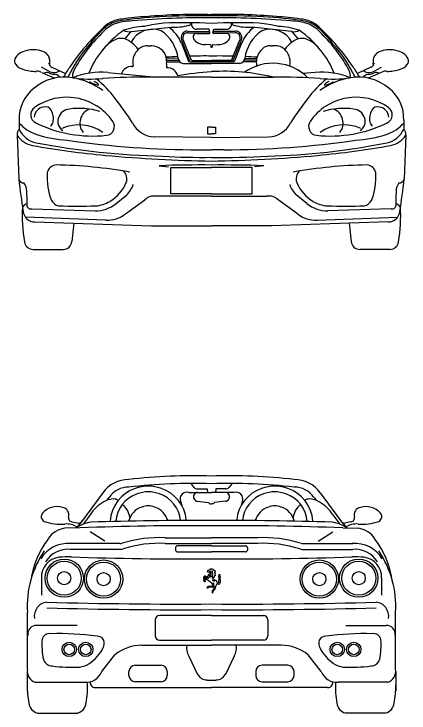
# Model space of a CAD drawing. Header units: millimetres. Extents: x 0 to 813, y -31 to 138.
# Drawn here: x 731.3 to 812.9, y -31.3 to 113 of the extents above; entities that cross this region are included whole.
import ezdxf

# ---------------------------------------------------------------- set-up
doc = ezdxf.new("R2010")
doc.units = ezdxf.units.MM

# ---------------------------------------------------------------- blocks, each defined once
blk = doc.blocks.new('Modena Spyder-frente')
for p, q in [((334.42, 13.69), (342.53, 14.55)), ((367.47, 13.69), (359.35, 14.55)), ((346.06, 13.37), (350.62, 13.35)), ((346.13, 13.7), (350.58, 13.67)), ((350.48, 14.14), (347.92, 14.14)), ((348.02, 13.26), (350.48, 13.26)), ((350.63, 13.45), (350.48, 14.14)), ((351.25, 13.45), (351.4, 14.14)), ((355.82, 13.37), (351.26, 13.35)), ((355.75, 13.7), (351.3, 13.67)), ((351.4, 14.14), (353.96, 14.14)), ((353.86, 13.26), (351.4, 13.26)), ((346.82, 7.66), (345.25, 11.62)), ((355.07, 7.66), (356.63, 11.62)), ((337.68, 10.68), (338.43, 10.68)), ((338.6, 10.68), (338.43, 10.68)), ((344.72, 11.28), (346.21, 7.53)), ((346.5, 7.54), (344.99, 11.41)), ((350.63, 10.94), (349.71, 10.97)), ((350.78, 10.81), (350.83, 10.46)), ((350.83, 10.46), (351.05, 10.46)), ((351.1, 10.81), (351.05, 10.46)), ((351.25, 10.94), (352.18, 10.97)), ((355.38, 7.54), (356.9, 11.41)), ((357.17, 11.28), (355.68, 7.53)), ((363.19, 10.72), (363.46, 10.68)), ((364.21, 10.68), (363.46, 10.68)), ((344.06, 8.13), (341.62, 8.08)), ((341.68, 7.73), (344.2, 7.73)), ((341.7, 7.43), (344.41, 7.43)), ((346.35, 7.43), (350.94, 7.43)), ((346.82, 7.66), (350.94, 7.66)), ((355.07, 7.66), (350.94, 7.66)), ((355.54, 7.43), (350.94, 7.43)), ((360.18, 7.43), (357.47, 7.43)), ((360.2, 7.73), (357.69, 7.73)), ((357.83, 8.13), (360.26, 8.08)), ((317.34, 5.48), (315.84, 6.27)), ((318.01, 6.31), (320.8, 4.97)), ((341.68, 6.96), (341.68, 6.18)), ((345.09, 7.06), (350.94, 7.06)), ((356.8, 7.06), (350.94, 7.06)), ((360.2, 6.96), (360.2, 6.43)), ((383.87, 6.31), (381.08, 4.97)), ((384.54, 5.48), (386.04, 6.27)), ((315.89, 5.19), (318.61, 4.06)), ((329.53, 5.18), (339.68, 4.24)), ((372.35, 5.18), (369.75, 4.97)), ((386, 5.19), (383.28, 4.06)), ((350.94, 4.24), (338.16, 4.24)), ((350.94, 4.24), (363.72, 4.24)), ((311.27, -4.61), (311.27, -6.55)), ((390.62, -4.61), (390.62, -6.55)), ((310.82, -7.72), (311.14, -16.84)), ((350.94, -8.21), (339.15, -8.06)), ((350.94, -8.21), (362.73, -8.06)), ((391.06, -7.72), (390.74, -16.84)), ((348.41, -10.75), (350.94, -10.75)), ((353.48, -10.75), (350.94, -10.75)), ((340.14, -14.04), (342.04, -14.27)), ((361.75, -14.04), (359.84, -14.27)), ((331.24, -21.83), (333.45, -20.05)), ((370.65, -21.83), (368.43, -20.05)), ((333.19, -23.95), (337.18, -21.09)), ((350.94, -20.33), (339.55, -20.33)), ((350.94, -20.33), (362.34, -20.33)), ((368.7, -23.95), (364.7, -21.09)), ((313.85, -22.94), (326.91, -23.34)), ((388.03, -22.94), (374.98, -23.34)), ((329.13, -25.28), (312.55, -24.69)), ((314.42, -25.66), (338.58, -26.48)), ((322.5, -25.93), (322.13, -29.66)), ((387.47, -25.66), (363.31, -26.48)), ((372.76, -25.28), (389.34, -24.69)), ((379.39, -25.93), (379.76, -29.66)), ((338.58, -26.48), (350.94, -26.48)), ((363.31, -26.48), (350.94, -26.48)), ((314.12, -31.31), (320.31, -31.31)), ((387.77, -31.31), (381.58, -31.31))]:
    blk.add_line(p, q)
for points in [[(350.94, -6.09), (350.1, -6.09), (350.1, -7.48), (350.94, -7.48)], [(350.94, -6.09), (351.79, -6.09), (351.79, -7.48), (350.94, -7.48)], [(350.94, -19.83), (342.52, -19.83), (342.52, -14.38), (350.94, -14.38)], [(350.94, -19.83), (359.36, -19.83), (359.36, -14.38), (350.94, -14.38)]]:
    blk.add_lwpolyline(points)
for centre, radius, start, end in [((332.9, 10.16), 6.09, 92.9893, 133.5436), ((344.26, -63.76), 80.54, 92.9004, 98.7447), ((338.87, -21.63), 38.39, 91.9877, 99.4266), ((349, -145.22), 161.72, 89.3119, 95.1093), ((347.6, -92.95), 110.14, 88.2615, 95.2438), ((348.53, -134.23), 151.14, 89.0848, 93.1647), ((354.4, -90.36), 107.56, 84.6935, 91.8439), ((353.49, -129.34), 146.25, 86.7828, 90.9991), ((353.03, -142.04), 158.53, 84.8397, 90.7534), ((357.63, -63.76), 80.54, 81.2553, 87.0996), ((363.02, -21.63), 38.39, 80.5734, 88.0123), ((368.99, 10.16), 6.09, 46.4564, 87.0107), ((362.96, -21.7), 49.89, 133.3686, 145.7588), ((345.34, -3.82), 24.55, 131.8229, 143.0609), ((334.55, 7.63), 8.45, 116.6498, 138.5449), ((332.71, 10.25), 5.64, 97.091, 131.5344), ((334.92, 2.66), 13.19, 91.3758, 108.3442), ((337.91, -1.51), 16.26, 92.8615, 108.1149), ((345.78, -25.76), 41.41, 96.4848, 102.0959), ((345.51, -76.97), 92.46, 86.6301, 92.7324), ((338.04, 8.58), 7.2, 22.0074, 55.5287), ((343.16, 26.65), 12.11, 267.0193, 284.8319), ((346.21, 15.45), 0.518, 276.582, 2.8982), ((347.86, 15.2), 1.06, 164.838, 273.4332), ((356.46, -73.71), 89.2, 87.2181, 93.5438), ((354.03, 15.2), 1.06, 266.5668, 15.162), ((355.68, 15.45), 0.518, 177.1018, 263.418), ((358.72, 26.65), 12.11, 255.1681, 272.9807), ((363.85, 8.58), 7.2, 124.4713, 157.9926), ((356.11, -25.76), 41.41, 77.9041, 83.5152), ((363.97, -1.51), 16.26, 71.8851, 87.1385), ((366.97, 2.66), 13.19, 71.6558, 88.6242), ((369.17, 10.25), 5.64, 48.4656, 82.909), ((367.33, 7.63), 8.45, 41.4551, 63.3502), ((356.54, -3.82), 24.55, 36.9391, 48.1771), ((338.92, -21.7), 49.89, 34.2412, 46.6314), ((350.64, -9.52), 31.94, 134.5893, 151.7381), ((345.39, -3.81), 21.74, 125.2152, 141.4774), ((333.92, 15.6), 1.97, 237.3491, 284.5826), ((348.97, -0.68), 20.46, 135.3573, 141.3415), ((338.81, 9.07), 5.06, 69.6418, 152.0746), ((336, 7.1), 8.13, 7.2324, 55.7175), ((346.15, 12.33), 1.48, 123.7449, 218.4832), ((346.15, 12.33), 1.15, 123.7449, 218.4832), ((345.9, 12.62), 1.1, 77.6672, 121.2463), ((345.9, 12.62), 0.768, 77.6672, 121.2463), ((347.86, 12.58), 0.704, 76.6627, 165.2345), ((350.48, 13.42), 0.152, 270, 12.1018), ((351.4, 13.42), 0.152, 167.8982, 270), ((354.03, 12.58), 0.704, 14.7655, 103.3373), ((355.99, 12.62), 1.1, 58.7537, 102.3328), ((355.99, 12.62), 0.768, 58.7537, 102.3328), ((355.74, 12.33), 1.15, 321.5168, 56.2551), ((355.74, 12.33), 1.48, 321.5168, 56.2551), ((365.89, 7.1), 8.13, 124.2825, 172.7676), ((363.07, 9.07), 5.06, 27.9254, 110.3582), ((367.97, 15.6), 1.97, 255.4174, 302.6509), ((352.91, -0.68), 20.46, 38.6585, 44.6427), ((356.5, -3.81), 21.74, 38.5226, 54.7848), ((351.24, -9.52), 31.94, 28.2619, 45.4107), ((333.96, 5.72), 6.87, 110.9832, 144.372), ((332.48, 8.14), 4.11, 85.7935, 103.7281), ((330.76, 6.36), 6.22, 35.354, 71.0146), ((348.22, 12.54), 1.06, 168.3955, 237.6067), ((349.52, 13.88), 2.91, 230.016, 273.6989), ((352.36, 13.88), 2.91, 266.3011, 309.984), ((353.66, 12.54), 1.06, 302.3933, 11.6045), ((371.13, 6.36), 6.22, 108.9854, 144.646), ((369.4, 8.14), 4.11, 76.2719, 94.2065), ((367.92, 5.72), 6.87, 35.628, 69.0168), ((347.68, -8.34), 29.22, 138.7264, 154.5215), ((337.52, 8.38), 2.3, 86.0208, 145.4909), ((338.66, 7.68), 3, 12.9343, 91.1451), ((350.63, 10.79), 0.152, 8.8256, 88.1535), ((351.26, 10.79), 0.152, 91.8465, 171.1744), ((363.03, 8.42), 2.3, 86.0208, 145.4909), ((364.37, 8.38), 2.3, 34.5091, 93.9792), ((354.2, -8.34), 29.22, 25.4785, 41.2736), ((313.27, 6.37), 3.36, 99.4455, 150.6411), ((314.19, 4.65), 5.25, 70.7087, 106.3174), ((315.45, 7.51), 2.15, 19.5322, 77.0429), ((339.42, 0.05), 14.67, 138.7718, 160.1172), ((338.15, 7.31), 3.48, 136.769, 191.8333), ((363.66, 7.34), 3.48, 136.769, 186.3405), ((363.73, 7.31), 3.48, 348.1667, 43.231), ((362.47, 0.05), 14.67, 19.8828, 41.2282), ((386.44, 7.51), 2.15, 102.9571, 160.4678), ((387.69, 4.65), 5.25, 73.6826, 109.2913), ((388.62, 6.37), 3.36, 29.3589, 80.5545), ((311.32, 7.59), 1.07, 156.3492, 223.912), ((313.66, 7.21), 3.94, 352.1554, 14.9987), ((349.42, -103.8), 112.41, 92.7836, 94.0129), ((337.12, 7.33), 4.57, 355.2926, 12.9343), ((345.34, 8.34), 1.3, 189.5677, 258.7187), ((346.35, 7.58), 0.152, 201.6427, 270), ((349.42, -103.8), 112.41, 89.2254, 91.5098), ((352.58, -95.35), 103.96, 88.43, 90.9), ((355.54, 7.58), 0.152, 270, 338.3573), ((356.54, 8.34), 1.3, 281.2813, 350.4323), ((352.46, -103.8), 112.41, 85.9871, 87.2164), ((388.22, 7.21), 3.94, 165.0013, 187.8446), ((390.57, 7.59), 1.07, 316.088, 23.6508), ((312.48, 8.2), 2.35, 214.9085, 258.5018), ((314.59, 12.93), 7.49, 249.82, 271.2665), ((318.63, 7.54), 1.38, 194.8592, 243.1564), ((335.42, -3.55), 16.92, 144.0938, 152.5246), ((334.38, 4.29), 2.13, 84.5235, 163.5163), ((334.6, 6.56), 0.152, 264.5235, 11.8333), ((341.88, 4.05), 2.13, 11.66, 95.4765), ((363.62, -3.19), 10.29, 45.2547, 124.5259), ((366.54, 6.56), 0.152, 168.1667, 177.716), ((366.46, -3.55), 16.92, 27.4754, 35.9062), ((383.25, 7.54), 1.38, 296.8436, 345.1408), ((387.29, 12.93), 7.49, 268.7335, 290.18), ((389.41, 8.2), 2.35, 281.4982, 325.0915), ((314.97, 3.92), 1.56, 54.2197, 104.0238), ((317.03, 4.15), 1.05, 72.6203, 127.5622), ((318.4, 7.22), 2.04, 238.968, 305.3112), ((318.85, 8.38), 3.57, 245.0121, 271.2245), ((313.14, -3.61), 10.22, 50.011, 55.4834), ((324.54, 4.56), 2.28, 152.7362, 191.4401), ((328.1, -10.01), 15.26, 84.6076, 112.3109), ((354.1, -48.68), 54.12, 93.3495, 100.7895), ((353.45, -37.93), 43.38, 76.4746, 93.3162), ((373.79, -10.01), 15.26, 67.6891, 95.3924), ((377.34, 4.56), 2.28, 348.5599, 27.2638), ((388.75, -3.61), 10.22, 124.5166, 129.989), ((383.49, 7.22), 2.04, 234.6888, 301.032), ((383.03, 8.38), 3.57, 268.7755, 294.9879), ((384.85, 4.15), 1.05, 52.4378, 107.3797), ((386.91, 3.92), 1.56, 75.9762, 125.7803), ((320.57, -5.34), 9.6, 79.6239, 130.6876), ((319.6, -11.12), 15.46, 54.66, 79.9401), ((325.9, 29.09), 25.25, 261.8206, 275.867), ((328.78, 8.38), 5.89, 239.2749, 258.0045), ((325.86, 1.13), 2.37, 42.4013, 68.5941), ((312.4, -14.07), 23.27, 36.634, 50.4975), ((336.59, -117.89), 122.13, 89.264, 93.8097), ((365.29, -117.89), 122.13, 86.1903, 90.736), ((389.48, -14.07), 23.27, 129.5025, 143.366), ((382.28, -11.12), 15.46, 100.0599, 125.34), ((375.99, 29.09), 25.25, 264.133, 278.1794), ((376.02, 1.13), 2.37, 111.4059, 137.5987), ((373.11, 8.38), 5.89, 281.9955, 300.7251), ((381.31, -5.34), 9.6, 49.3124, 100.3761), ((319.03, -4.24), 7.78, 127.3517, 182.6959), ((327.57, 2.68), 0.061, 258.0045, 42.4013), ((374.32, 2.68), 0.061, 137.5987, 281.9955), ((382.85, -4.24), 7.78, 357.3041, 52.6483), ((321.09, -11.42), 11.51, 34.5169, 125.5629), ((380.79, -11.42), 11.51, 54.4371, 145.4831), ((277.98, -41.85), 67.49, 32.9119, 38.1201), ((423.91, -41.85), 67.49, 141.8799, 147.0881), ((315.46, -3.55), 1.83, 125.5629, 243.9874), ((316.53, -4.1), 2.17, 97.0459, 177.3988), ((316.73, -3.13), 1.27, 25.254, 111.4376), ((314.7, -4.32), 3.61, 348.9174, 28.6636), ((321.8, -4.9), 2.56, 93.9876, 163.0267), ((323.59, -17.28), 15.07, 73.2982, 97.4796), ((326.9, -5.25), 3.12, 112.4142, 217.6401), ((378.3, -17.28), 15.07, 82.5204, 106.7018), ((374.99, -5.25), 3.12, 322.3599, 67.5858), ((380.08, -4.9), 2.56, 16.9733, 86.0124), ((387.18, -4.32), 3.61, 151.3364, 191.0826), ((385.16, -3.13), 1.27, 68.5624, 154.746), ((385.36, -4.1), 2.17, 2.6012, 82.9541), ((386.42, -3.55), 1.83, 296.0126, 54.4371), ((321.31, -4.93), 2.11, 158.3723, 239.9694), ((380.57, -4.93), 2.11, 300.0306, 21.6277), ((317.21, 0), 7.93, 221.4352, 251.5357), ((326.42, 18.9), 26.81, 243.9874, 276.0924), ((316.57, -4.51), 1.75, 310.8723, 343.1575), ((323.56, -14.26), 8.65, 54.9409, 113.7335), ((329.07, -5.94), 1.83, 276.0924, 34.5169), ((339.15, -3.08), 4.98, 204.9621, 270), ((362.73, -3.08), 4.98, 270, 335.0379), ((372.81, -5.94), 1.83, 145.4831, 263.9076), ((375.46, 18.9), 26.81, 263.9076, 296.0126), ((378.32, -14.26), 8.65, 66.2665, 125.0591), ((385.31, -4.51), 1.75, 196.8425, 229.1277), ((384.68, 0), 7.93, 288.4643, 318.5648), ((311.95, -7.48), 1.15, 126.2542, 192.1786), ((315.79, -4.4), 5.01, 205.3962, 258.3062), ((386.09, -4.4), 5.01, 281.6938, 334.6038), ((389.94, -7.48), 1.15, 347.8214, 53.7458), ((314.85, -5.22), 4.74, 211.8211, 259.5263), ((322.27, 14.35), 23.14, 250.8984, 267.4482), ((379.61, 14.35), 23.14, 272.5518, 289.1016), ((387.04, -5.22), 4.74, 280.4737, 328.1789), ((348.26, 186.99), 199.83, 260.1239, 264.4853), ((344.49, 146.9), 159.01, 259.2294, 268.6843), ((348.25, 174.58), 185.33, 261.6213, 270.0496), ((353.64, 174.58), 185.33, 269.9504, 278.3787), ((359.1, 129.36), 141.46, 271.3969, 281.4215), ((353.63, 186.99), 199.83, 275.5147, 279.8761), ((356.93, 303.47), 316.61, 264.9496, 268.9168), ((349.18, 123.08), 135.4, 266.4704, 270.7477), ((345.17, 298.7), 311.85, 271.061, 275.0889), ((353.12, 160.86), 173.19, 269.2807, 273.1208), ((318.93, -15.78), 1.9, 92.3826, 174.3099), ((317.1, -110.95), 97.09, 79.9441, 88.967), ((348.83, -258.51), 244.62, 89.5041, 92.0354), ((353.2, -250.63), 236.74, 87.931, 90.5466), ((384.78, -110.95), 97.09, 91.033, 100.0559), ((382.95, -15.78), 1.9, 5.6901, 87.6174), ((329.43, -16.53), 12.42, 175.6658, 202.0432), ((331.27, -16.75), 2.21, 340.0374, 46.6625), ((370.61, -16.75), 2.21, 133.3375, 199.9626), ((372.46, -16.53), 12.42, 337.9568, 4.3342), ((587.48, 18.15), 278.54, 187.2171, 188.6007), ((312.24, -16.44), 1.17, 200.1042, 270.0622), ((389.64, -16.44), 1.17, 269.9378, 339.8958), ((114.41, 18.15), 278.54, 351.3993, 352.7829), ((310.19, -19.24), 2.62, 358.3199, 38.5706), ((325.56, -14.17), 8.48, 301.5783, 336.8605), ((329.09, -15.8), 6.09, 315.7161, 339.4281), ((372.79, -15.8), 6.09, 200.5719, 224.2839), ((376.33, -14.17), 8.48, 203.1395, 238.4217), ((391.69, -19.24), 2.62, 141.4294, 181.6801), ((280.89, -21.51), 32, 358.4663, 3.9222), ((420.99, -21.51), 32, 176.0778, 181.5337), ((319.92, -20.14), 2.27, 207.7535, 255.6133), ((326.42, -15.25), 7.11, 274.7275, 300.1807), ((339.09, -22.98), 2.68, 80.2043, 135.4028), ((362.79, -22.98), 2.68, 44.5972, 99.7957), ((375.46, -15.25), 7.11, 239.8193, 265.2725), ((381.96, -20.14), 2.27, 284.3867, 332.2465), ((346.94, -24.27), 35.06, 177.1208, 189.0212), ((312.94, -22.97), 1.02, 93.1432, 211.2451), ((313.62, -22.21), 0.761, 191.5116, 287.7516), ((323.18, 179.71), 202.08, 268.9152, 271.0848), ((327.06, -16.83), 6.52, 268.6228, 309.8171), ((374.82, -16.83), 6.52, 230.1829, 271.3772), ((378.7, 179.71), 202.08, 268.9152, 271.0848), ((388.26, -22.21), 0.761, 252.2484, 348.4884), ((388.94, -22.97), 1.02, 328.7549, 86.8568), ((354.94, -24.27), 35.06, 350.9788, 2.8792), ((314.5, -23.22), 2.44, 186.757, 268.1163), ((329.5, -19.55), 5.74, 266.3282, 309.9834), ((372.39, -19.55), 5.74, 230.0166, 273.6718), ((387.39, -23.22), 2.44, 271.8837, 353.243), ((314.12, -29.48), 1.83, 189.0212, 270), ((320.31, -29.48), 1.83, 270, 354.286), ((381.58, -29.48), 1.83, 185.714, 270), ((387.77, -29.48), 1.83, 270, 350.9788)]:
    blk.add_arc(centre, radius, start, end)
blk = doc.blocks.new('Modena Spyder-trasera')
for p, q in [((444.28, 16.08), (444.91, 15.28)), ((452.77, 16.08), (452.13, 15.28)), ((445.59, 14.95), (447.64, 14.95)), ((447.64, 14.95), (447.72, 14.23)), ((449.41, 14.95), (449.33, 14.23)), ((451.46, 14.95), (449.41, 14.95)), ((426.08, 14.12), (421.89, 8.43)), ((427.35, 13.18), (426.93, 12.61)), ((443.84, 14.23), (445.66, 14.23)), ((445.66, 14.23), (448.52, 14.23)), ((451.39, 14.23), (448.52, 14.23)), ((453.21, 14.23), (451.39, 14.23)), ((469.7, 13.18), (470.12, 12.61)), ((470.97, 14.12), (475.15, 8.43)), ((428.87, 12.82), (429.29, 12.61)), ((442.1, 12.45), (442.38, 11.53)), ((444.89, 12.98), (444.93, 12.89)), ((445.61, 12.42), (447.88, 12.17)), ((447.88, 12.17), (448.16, 11.88)), ((448.16, 11.88), (448.52, 11.88)), ((448.88, 11.88), (448.52, 11.88)), ((449.17, 12.17), (448.88, 11.88)), ((451.44, 12.42), (449.17, 12.17)), ((452.16, 12.98), (452.12, 12.89)), ((454.95, 12.45), (454.67, 11.53)), ((468.17, 12.82), (467.76, 12.61)), ((423.47, 9.62), (422.01, 7.65)), ((473.58, 9.62), (475.04, 7.65)), ((419.7, 8.16), (420.84, 7.93)), ((421.89, 8.43), (420.56, 6.89)), ((475.15, 8.43), (476.49, 6.89)), ((477.35, 8.16), (476.2, 7.93)), ((421.44, 6.92), (418.23, 6.83)), ((426.49, 4.17), (423.46, 6.09)), ((470.56, 4.17), (473.59, 6.09)), ((475.61, 6.92), (478.82, 6.83)), ((438.94, 4.89), (448.52, 4.89)), ((458.1, 4.89), (448.52, 4.89)), ((429.61, 3.66), (419.36, 3.66)), ((438.94, 3.71), (448.52, 3.71)), ((448.52, 3.23), (441.51, 3.23)), ((458.1, 3.71), (448.52, 3.71)), ((448.52, 3.23), (455.54, 3.23)), ((467.44, 3.66), (477.68, 3.66)), ((429.79, 2.48), (419.36, 2.48)), ((441.08, 2.8), (441.08, 2.4)), ((441.51, 1.97), (448.52, 1.97)), ((455.54, 1.97), (448.52, 1.97)), ((455.97, 2.8), (455.97, 2.4)), ((467.26, 2.48), (477.68, 2.48)), ((447.68, -1.97), (447.64, -2.11)), ((447.64, -2.11), (447.7, -2.18)), ((447.7, -1.91), (447.68, -1.97)), ((447.89, -1.84), (447.7, -1.91)), ((447.7, -2.18), (447.74, -2.24)), ((447.74, -2.24), (447.83, -2.18)), ((447.87, -2.86), (447.74, -2.96)), ((447.83, -2.18), (447.95, -2.16)), ((447.99, -2.73), (447.87, -2.86)), ((447.89, -1.84), (448.25, -1.68)), ((447.95, -2.16), (448.11, -2.16)), ((448.1, -2.58), (447.99, -2.73)), ((448.18, -2.43), (448.1, -2.58)), ((448.11, -2.16), (448.15, -2.17)), ((448.26, -2.2), (448.18, -2.43)), ((448.25, -1.48), (448.22, -1.6)), ((448.22, -1.6), (448.24, -1.69)), ((448.25, -1.48), (448.3, -1.65)), ((448.25, -1.68), (448.31, -1.67)), ((448.34, -1.47), (448.3, -1.65)), ((448.3, -1.65), (448.33, -1.7)), ((448.34, -1.47), (448.37, -1.58)), ((448.43, -1.61), (448.35, -1.64)), ((448.37, -1.58), (448.36, -1.65)), ((448.36, -1.65), (448.37, -1.7)), ((448.57, -1.61), (448.43, -1.61)), ((448.68, -1.64), (448.57, -1.61)), ((448.8, -1.66), (448.68, -1.64)), ((448.94, -1.7), (448.8, -1.66)), ((448.86, -1.75), (448.94, -1.7)), ((448.95, -1.81), (448.86, -1.75)), ((449.09, -1.8), (448.95, -1.81)), ((449.09, -1.8), (449.05, -1.9)), ((449.05, -1.9), (449.19, -1.96)), ((449.26, -2.17), (449.14, -2.22)), ((449.14, -2.22), (449.14, -2.29)), ((449.14, -2.29), (449.22, -2.33)), ((449.19, -2.05), (449.16, -2.09)), ((449.16, -2.09), (449.2, -2.11)), ((449.19, -1.96), (449.32, -2)), ((449.26, -2.04), (449.19, -2.05)), ((449.19, -2.05), (449.19, -2.05)), ((449.24, -2.52), (449.19, -2.57)), ((449.19, -2.57), (449.21, -2.6)), ((449.2, -2.11), (449.25, -2.13)), ((449.21, -2.6), (449.2, -2.74)), ((449.2, -2.74), (449.24, -2.78)), ((449.2, -2.74), (449.2, -2.74)), ((449.21, -2.6), (449.21, -2.6)), ((449.22, -2.33), (449.26, -2.38)), ((449.26, -2.44), (449.24, -2.52)), ((449.24, -2.78), (449.3, -2.86)), ((449.25, -2.13), (449.26, -2.17)), ((449.32, -2), (449.26, -2.04)), ((449.26, -2.38), (449.26, -2.44)), ((449.3, -2.86), (449.28, -2.96)), ((450.02, -3.06), (450.08, -2.74)), ((450.08, -2.74), (450.26, -2.7)), ((450.29, -2.84), (450.2, -2.94)), ((450.26, -2.7), (450.29, -2.84)), ((413.41, -3.47), (413.41, -6.95)), ((446.9, -3.28), (446.86, -3.45)), ((446.86, -3.45), (446.91, -3.52)), ((447.18, -2.98), (446.9, -3.28)), ((446.91, -3.52), (446.9, -3.96)), ((446.9, -3.96), (447.05, -4.2)), ((447.56, -3.57), (446.91, -3.52)), ((447.2, -3.23), (446.98, -3.41)), ((446.98, -3.41), (447.07, -3.53)), ((447.2, -4.22), (447.05, -4.2)), ((447.07, -3.7), (447.07, -3.95)), ((447.72, -3.9), (447.07, -3.7)), ((447.07, -3.95), (447.12, -4.02)), ((447.12, -4.02), (447.23, -4.01)), ((447.6, -3.25), (447.18, -2.98)), ((447.2, -3.23), (447.57, -3.49)), ((447.25, -4.12), (447.2, -4.22)), ((447.23, -4.01), (447.25, -4.12)), ((447.58, -3.4), (447.56, -3.57)), ((447.56, -3.57), (447.62, -3.69)), ((447.61, -3.24), (447.58, -3.4)), ((447.67, -3.1), (447.61, -3.24)), ((447.74, -2.96), (447.67, -3.1)), ((447.74, -3.9), (447.91, -3.91)), ((448.85, -3.43), (448.77, -3.48)), ((448.86, -3.33), (448.85, -3.38)), ((448.85, -3.38), (448.85, -3.43)), ((448.99, -3.31), (448.86, -3.33)), ((449.11, -3.22), (448.99, -3.31)), ((449.15, -3.01), (449.08, -3.05)), ((449.08, -3.05), (449.1, -3.16)), ((449.1, -3.16), (449.11, -3.22)), ((449.28, -2.96), (449.15, -3.01)), ((450.1, -3.57), (450.02, -3.06)), ((450.06, -4.2), (450.1, -3.57)), ((450.2, -2.94), (450.28, -3.18)), ((450.32, -4.3), (450.25, -4.51)), ((450.29, -3.42), (450.27, -3.53)), ((450.27, -3.53), (450.31, -3.67)), ((450.28, -3.18), (450.29, -3.42)), ((450.31, -3.67), (450.31, -3.84)), ((450.31, -3.84), (450.32, -4.3)), ((483.63, -3.47), (483.63, -6.95)), ((447.71, -5.29), (447.57, -5.43)), ((447.57, -5.43), (447.81, -5.5)), ((447.87, -5.16), (447.71, -5.29)), ((447.89, -5.3), (447.79, -5.37)), ((447.81, -5.5), (447.79, -5.37)), ((448.62, -5.22), (447.87, -5.16)), ((448.76, -5.36), (447.89, -5.3)), ((448.6, -4.57), (448.59, -4.41)), ((448.6, -4.57), (448.76, -5.1)), ((448.76, -5.1), (448.62, -5.22)), ((449.15, -5.49), (448.68, -6.07)), ((449.01, -5.15), (448.76, -5.36)), ((449.38, -5.48), (448.85, -6.06)), ((449.17, -5.39), (449.15, -5.49)), ((449.38, -5.48), (449.37, -5.34)), ((449.77, -4.72), (449.68, -4.67)), ((450.04, -4.79), (449.77, -4.72)), ((450.17, -4.66), (450.04, -4.79)), ((450.25, -4.51), (450.17, -4.66)), ((448.68, -6.35), (448.63, -6.48)), ((448.63, -6.48), (448.88, -6.46)), ((448.68, -6.07), (448.68, -6.35)), ((448.85, -6.06), (448.83, -6.37)), ((448.88, -6.46), (448.83, -6.37)), ((410.53, -22.33), (410.53, -10.48)), ((448.52, -11.18), (437.76, -11.18)), ((448.52, -11.18), (459.29, -11.18)), ((486.51, -22.33), (486.51, -10.48)), ((436.9, -12.04), (436.9, -15.38)), ((460.15, -12.04), (460.15, -15.38)), ((412.32, -13.21), (412.32, -13.21)), ((420.82, -13.21), (412.45, -13.21)), ((476.23, -13.21), (484.59, -13.21)), ((484.73, -13.21), (484.73, -13.21)), ((434.15, -17.3), (448.52, -17.3)), ((437.76, -16.24), (448.52, -16.24)), ((459.29, -16.24), (448.52, -16.24)), ((462.9, -17.3), (448.52, -17.3)), ((425.86, -22.75), (428.58, -19.29)), ((443.86, -19.56), (445.66, -23.33)), ((453.19, -19.56), (451.39, -23.33)), ((471.19, -22.75), (468.46, -19.29)), ((432.76, -21.46), (438.1, -21.46)), ((464.29, -21.46), (458.95, -21.46)), ((410.5, -22.73), (410.5, -26.78)), ((431.46, -23.55), (431.46, -22.75)), ((439.39, -22.75), (439.39, -23.55)), ((457.66, -22.75), (457.66, -23.55)), ((465.58, -23.55), (465.58, -22.75)), ((486.55, -22.73), (486.55, -26.78)), ((447.62, -24.5), (448.52, -24.5)), ((448.52, -24.5), (449.42, -24.5)), ((412.11, -24.95), (422.29, -24.95)), ((438.1, -24.84), (432.76, -24.84)), ((458.95, -24.84), (464.29, -24.84)), ((484.94, -24.95), (474.76, -24.95)), ((424.55, -26.02), (448.52, -26.02)), ((472.5, -26.02), (448.52, -26.02)), ((412.55, -31.31), (420.9, -31.31)), ((484.5, -31.31), (476.15, -31.31))]:
    blk.add_line(p, q)
for centre, radius in [((418.12, -3.47), 3.95), ((418.12, -3.47), 3.52), ((426.25, -3.66), 3.95), ((470.79, -3.66), 3.95), ((478.92, -3.47), 3.95), ((478.92, -3.47), 3.52), ((426.25, -3.66), 3.52), ((470.79, -3.66), 3.52), ((418.12, -3.47), 1.36), ((426.25, -3.66), 1.36), ((470.79, -3.66), 1.36), ((478.92, -3.47), 1.36), ((419.15, -18.18), 1.48), ((419.15, -18.18), 1.09), ((422.57, -18.18), 1.48), ((422.57, -18.18), 1.09), ((474.48, -18.18), 1.48), ((474.48, -18.18), 1.09), ((477.9, -18.18), 1.48), ((477.9, -18.18), 1.09)]:
    blk.add_circle(centre, radius)
for centre, radius, start, end in [((444.73, -100.66), 118.32, 88.1644, 96.4487), ((452.31, -100.66), 118.32, 83.5513, 91.8356), ((431.49, 10.29), 6.63, 90.3469, 144.6971), ((444.74, -102.36), 118.44, 88.1694, 96.4406), ((452.31, -102.36), 118.44, 83.5594, 91.8306), ((465.56, 10.29), 6.63, 35.3029, 89.6531), ((431.49, 10.29), 5.05, 90.3469, 144.6971), ((435.26, 7.8), 7.67, 108.8651, 176.1333), ((435.47, 7.77), 7.77, 69.4977, 110.5023), ((435.68, 7.8), 7.67, 5.5669, 71.1349), ((445.59, 15.81), 0.861, 218.1739, 270), ((451.46, 15.81), 0.861, 270, 321.8261), ((461.37, 7.8), 7.67, 108.8651, 174.4331), ((461.58, 7.77), 7.77, 69.4977, 110.5023), ((461.79, 7.8), 7.67, 3.8667, 71.1349), ((465.56, 10.29), 5.05, 35.3029, 89.6531), ((435.26, 7.8), 6.49, 108.8651, 176.1333), ((435.47, 7.77), 6.58, 69.4977, 110.5023), ((435.68, 7.8), 6.49, 5.5669, 71.1349), ((443.46, 12.85), 1.42, 74.7935, 196.4893), ((445.66, 13.37), 0.861, 90, 206.5788), ((451.39, 13.37), 0.861, 333.4212, 90), ((453.58, 12.85), 1.42, 343.5107, 105.2065), ((461.37, 7.8), 6.49, 108.8651, 174.4331), ((461.58, 7.77), 6.58, 69.4977, 110.5023), ((461.79, 7.8), 6.49, 3.8667, 71.1349), ((429.55, 5.97), 7.09, 117.3429, 148.9669), ((428.25, 9.41), 3.47, 79.6131, 124.4744), ((427.52, 8.43), 4.21, 8.6895, 51.9389), ((445.7, 13.27), 0.861, 206.5788, 263.6636), ((451.35, 13.27), 0.861, 276.3364, 333.4212), ((469.53, 8.43), 4.21, 128.0611, 171.3105), ((468.8, 9.41), 3.47, 55.5256, 100.3869), ((467.5, 5.97), 7.09, 31.0331, 62.6571), ((416.62, 7.36), 3.95, 73.1381, 139.0704), ((417.51, 9.6), 1.56, 344.0213, 80.2596), ((435.34, 7.33), 4.05, 106.6843, 166.2738), ((435.47, 7.77), 3.68, 69.4977, 110.5023), ((435.59, 7.33), 4.05, 15.4275, 73.3157), ((461.45, 7.33), 4.05, 106.6843, 164.5725), ((461.58, 7.77), 3.68, 69.4977, 110.5023), ((461.71, 7.33), 4.05, 13.7262, 73.3157), ((479.54, 9.6), 1.56, 99.7404, 195.9787), ((480.42, 7.36), 3.95, 40.9296, 106.8619), ((414.42, 9.22), 1.06, 137.148, 247.2671), ((419.8, 8.97), 0.816, 165.8609, 262.7448), ((477.25, 8.97), 0.816, 277.2552, 14.1391), ((482.63, 9.22), 1.06, 292.7329, 42.852), ((417.44, 18.08), 10.42, 250.7317, 274.5723), ((418.66, 3.66), 4.06, 58.753, 95.4267), ((424.78, 0.56), 7.61, 98.9822, 123.6667), ((421.03, 8.89), 0.977, 259.1686, 332.3751), ((443.7, -564.97), 572.32, 89.5172, 92.2291), ((443.7, -564.97), 573.4, 89.51721, 92.01002), ((453.35, -564.97), 573.4, 87.98998, 90.48279), ((453.35, -564.97), 572.32, 87.7709, 90.4828), ((472.27, 0.56), 7.61, 56.3333, 81.0178), ((476.02, 8.89), 0.977, 207.6249, 280.8314), ((478.39, 3.66), 4.06, 84.5733, 121.247), ((479.6, 18.08), 10.42, 265.4277, 289.2683), ((418.76, 2.2), 4.66, 96.5901, 148.6172), ((478.28, 2.2), 4.66, 31.3828, 83.4099), ((430.56, -7.02), 19.6, 143.5698, 170.7513), ((437.91, -21.54), 26.45, 87.6671, 107.1434), ((459.13, -21.54), 26.45, 72.8566, 92.3329), ((466.49, -7.02), 19.6, 9.2487, 36.4302), ((418.91, -2.96), 6.64, 85.2517, 148.2056), ((429.61, 5.38), 1.72, 270, 287.1434), ((437.91, -21.54), 25.28, 87.6671, 107.5158), ((441.51, 2.8), 0.431, 90, 180), ((455.54, 2.8), 0.431, 0, 90), ((459.13, -21.54), 25.28, 72.4842, 92.3329), ((467.44, 5.38), 1.72, 252.8566, 270), ((478.14, -2.96), 6.64, 31.7944, 94.7483), ((430.67, -9.2), 20.17, 145.6922, 183.6296), ((418.91, -2.96), 5.46, 85.2517, 148.2056), ((429.79, 4.2), 1.72, 270, 287.5158), ((441.51, 2.4), 0.431, 180, 270), ((455.54, 2.4), 0.431, 270, 0), ((467.26, 4.2), 1.72, 252.4842, 270), ((478.14, -2.96), 5.46, 31.7944, 94.7483), ((466.38, -9.2), 20.17, 356.3704, 34.3078), ((417.6, -3.31), 4.19, 96.938, 182.1693), ((418.9, -18.55), 19.48, 88.1605, 95.3088), ((442.48, 668.21), 667.69, 268.02916, 270.5184), ((454.57, 668.21), 667.69, 269.4816, 271.97084), ((478.15, -18.55), 19.48, 84.6912, 91.8395), ((479.45, -3.31), 4.19, 357.8307, 83.062), ((448.26, -1.98), 0.216, 199.3939, 16.3434), ((448.04, -2.47), 0.41, 306.3333, 26.1783), ((447.9, -2.44), 0.869, 347.2147, 31.7212), ((450.12, -3.09), 1.44, 161.4759, 185.2074), ((448.24, -3.71), 0.503, 57.5445, 155.5065), ((449.33, -2.71), 1.86, 220.4219, 255.0579), ((448.17, -3.36), 0.399, 35.7546, 116.1891), ((449.15, -3.51), 0.549, 203.5366, 270.8957), ((449.23, -3.19), 0.552, 183.4584, 233.9824), ((449.54, -3.12), 0.812, 219.4008, 260.4015), ((449.25, -4.39), 0.489, 354.548, 71.8405), ((449.78, -4.2), 0.278, 258.0668, 4.7466), ((449.84, -4.74), 0.932, 162.0693, 224.0232), ((450.01, -5.28), 0.646, 132.1382, 185.3178), ((449.25, -4.44), 0.481, 312.1382, 1.5726), ((414.87, -11.34), 2.94, 96.2692, 188.2433), ((442.19, 976.99), 985.8, 268.39344, 270.36778), ((454.86, 976.99), 985.8, 269.63222, 271.60656), ((482.18, -11.34), 2.94, 351.7567, 83.7308), ((442.19, 976.99), 986.97, 268.39344, 270.36778), ((454.86, 976.99), 986.97, 269.63222, 271.60656), ((437.76, -12.04), 0.861, 90, 180), ((459.29, -12.04), 0.861, 0, 90), ((412.39, -14.97), 1.76, 87.7871, 187.5514), ((484.66, -14.97), 1.76, 352.4486, 92.2129), ((415.05, -16.44), 1.53, 78.5735, 168.3853), ((417.09, -72.83), 57.91, 82.2459, 91.7154), ((424.83, -17.16), 1.72, 32.3947, 87.6718), ((437.76, -15.38), 0.861, 180, 270), ((459.29, -15.38), 0.861, 270, 0), ((472.22, -17.16), 1.72, 92.3282, 147.6053), ((479.96, -72.83), 57.91, 88.2846, 97.7541), ((482, -16.44), 1.53, 11.6147, 101.4265), ((429.5, -17.19), 15.99, 176.2247, 191.1153), ((424.31, -16.9), 2.07, 330.6724, 18.4405), ((434.3, -26.49), 9.2, 90.9767, 128.446), ((446.37, -17.94), 2.99, 167.5967, 212.8608), ((450.67, -17.94), 2.99, 327.1392, 12.4033), ((462.74, -26.49), 9.2, 51.554, 89.0233), ((472.73, -16.9), 2.07, 161.5595, 209.3276), ((467.55, -17.19), 15.99, 348.8847, 3.7753), ((418.58, -14.06), 8.47, 304.1699, 332.9487), ((478.47, -14.06), 8.47, 207.0513, 235.8301), ((415.68, -19.62), 1.98, 199.2507, 268.925), ((419.73, 7.91), 29.78, 262.1206, 273.0658), ((420.38, -16.35), 5.56, 279.6905, 302.0582), ((432.76, -22.75), 1.29, 90, 180), ((438.1, -22.75), 1.29, 0, 90), ((458.95, -22.75), 1.29, 90, 180), ((464.29, -22.75), 1.29, 0, 90), ((476.66, -16.35), 5.56, 237.9418, 260.3095), ((477.32, 7.91), 29.78, 266.9342, 277.8794), ((481.37, -19.62), 1.98, 271.075, 340.7493), ((412.84, -22.73), 2.34, 170.2382, 251.7197), ((422.62, -21.5), 3.47, 264.4749, 338.8972), ((474.43, -21.5), 3.47, 201.1028, 275.5251), ((484.21, -22.73), 2.34, 288.2803, 9.7618), ((432.76, -23.55), 1.29, 180, 270), ((438.1, -23.55), 1.29, 270, 0), ((447.62, -22.26), 2.23, 208.397, 270), ((449.42, -22.26), 2.23, 270, 331.603), ((458.95, -23.55), 1.29, 180, 270), ((464.29, -23.55), 1.29, 270, 0), ((424.71, -26.18), 14.22, 177.5774, 192.5428), ((408.74, -26.18), 14.22, 347.4572, 4.9338), ((424.55, -24.95), 1.08, 175.5174, 269.7856), ((472.5, -24.95), 1.08, 270.2144, 4.4826), ((488.31, -26.18), 14.22, 175.0662, 192.5428), ((472.34, -26.18), 14.22, 347.4572, 2.4226), ((413.18, -29.02), 2.37, 185.8983, 254.494), ((420.26, -29.02), 2.37, 285.506, 354.1017), ((476.78, -29.02), 2.37, 185.8983, 254.494), ((483.86, -29.02), 2.37, 285.506, 354.1017)]:
    blk.add_arc(centre, radius, start, end)

msp = doc.modelspace()

# ---------------------------------------------------------------- block references
for name, p in [('Modena Spyder-frente', (421.15, 95.73)), ('Modena Spyder-trasera', (323.57, 0))]:
    msp.add_blockref(name, p)

doc.saveas('drawing.dxf')
